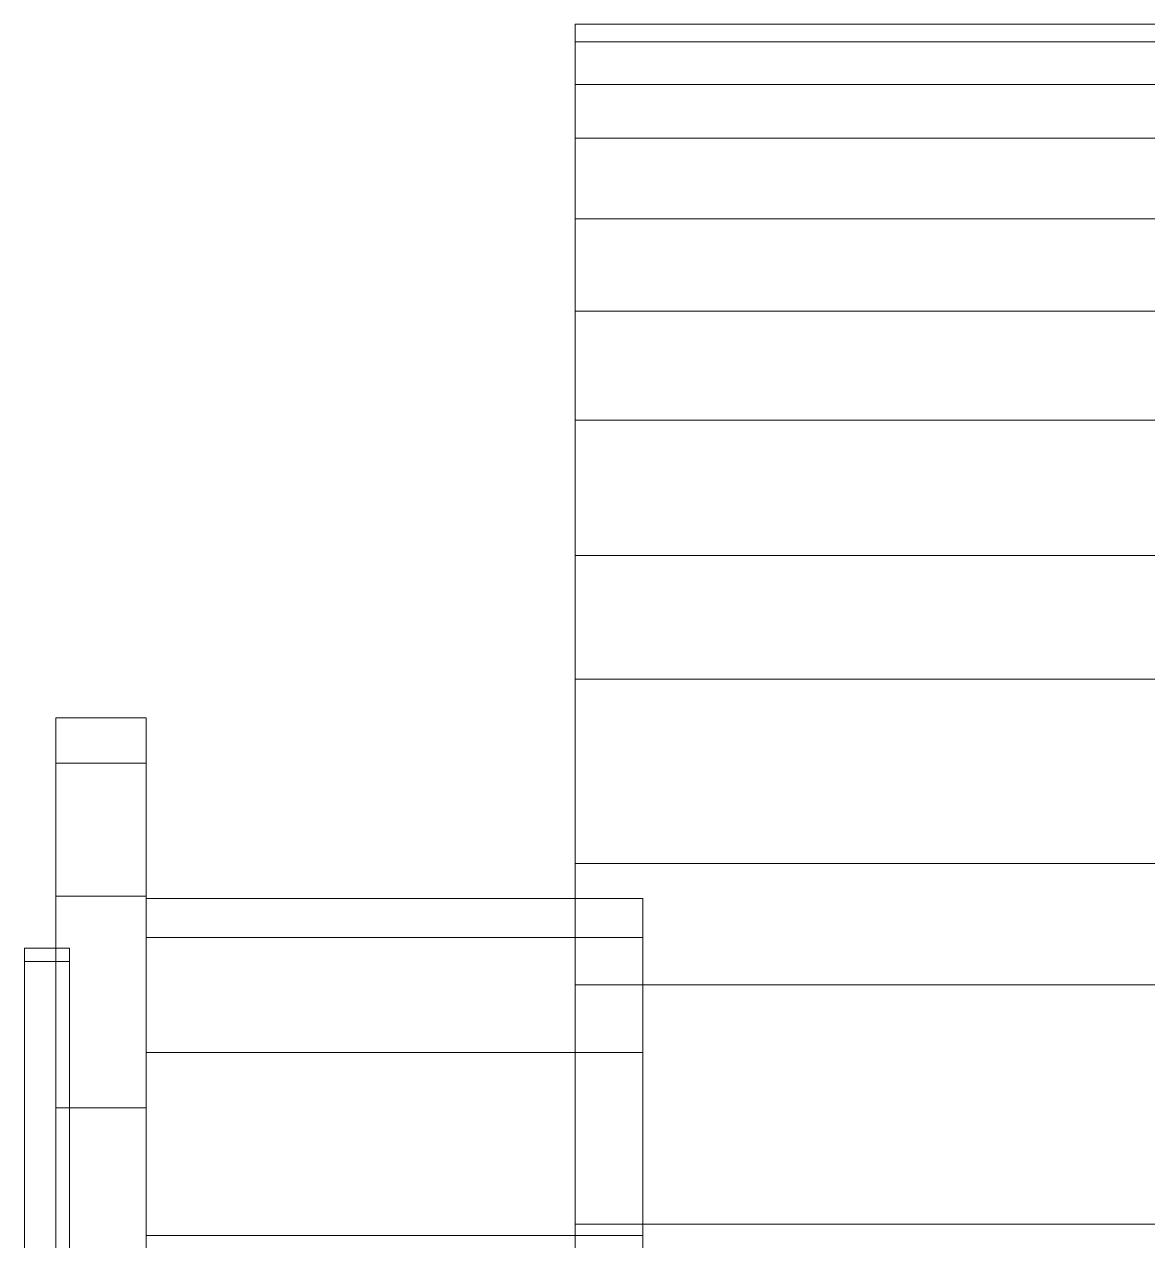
# Model space of a CAD drawing. Header units: millimetres. Extents: x -191664 to 191490, y -197311 to 10263.
# Drawn here: x -2222 to -1973.2, y -30740.8 to -30471.3 of the extents above; entities that cross this region are included whole.
import ezdxf

# ---------------------------------------------------------------- set-up
doc = ezdxf.new("R2010")
doc.units = ezdxf.units.MM
doc.layers.add('frontal_secador', color=7, linetype='Continuous', lineweight=0)

msp = doc.modelspace()

# ---------------------------------------------------------------- linework, layer by layer
at = {"layer": 'frontal_secador', "color": 251, "true_color": 0x536a64}
for p, q in [((-2100, -30475.17), (-2100, -30471.29)), ((-2100, -30471.29), (-2100, -30484.66)), ((-2100, -30471.29), (-1750, -30471.29)), ((-2100, -30496.51), (-2100, -30475.17)), ((-2100, -30475.17), (-1750, -30475.17)), ((-2100, -30484.66), (-2100, -30514.39)), ((-2100, -30484.66), (-1750, -30484.66)), ((-2100, -30534.84), (-2100, -30496.51)), ((-2100, -30496.51), (-1750, -30496.51)), ((-2100, -30514.39), (-2100, -30558.98)), ((-2100, -30514.39), (-1750, -30514.39)), ((-2100, -30589.03), (-2100, -30534.84)), ((-2100, -30534.84), (-1750, -30534.84)), ((-2100, -30558.98), (-2100, -30616.4)), ((-2100, -30558.98), (-1750, -30558.98)), ((-2100, -30657.27), (-2100, -30589.03)), ((-2100, -30589.03), (-1750, -30589.03)), ((-2100, -30616.4), (-2100, -30684.15)), ((-2100, -30616.4), (-1750, -30616.4)), ((-2100, -30737.18), (-2100, -30657.27)), ((-2100, -30657.27), (-1750, -30657.27)), ((-2100, -30684.15), (-2100, -30759.4)), ((-2100, -30684.15), (-1750, -30684.15)), ((-2100, -30825.85), (-2100, -30737.18)), ((-2100, -30737.18), (-1750, -30737.18))]:
    msp.add_line(p, q, dxfattribs=at)
at = {"layer": 'frontal_secador', "color": 129, "true_color": 0x304542}
for p, q in [((-2215, -30635.05), (-2215, -30625)), ((-2215, -30625), (-2195, -30625)), ((-2195, -30635.05), (-2195, -30625)), ((-2215, -30664.52), (-2215, -30635.05)), ((-2215, -30635.05), (-2195, -30635.05)), ((-2195, -30664.52), (-2195, -30635.05)), ((-2215, -30711.4), (-2215, -30664.52)), ((-2215, -30664.52), (-2195, -30664.52)), ((-2195, -30711.4), (-2195, -30664.52)), ((-2215, -30772.5), (-2215, -30711.4)), ((-2215, -30711.4), (-2195, -30711.4)), ((-2195, -30772.5), (-2195, -30711.4))]:
    msp.add_line(p, q, dxfattribs=at)
at = {"layer": 'frontal_secador', "color": 252, "true_color": 0x798e91}
for p, q in [((-2195, -30673.69), (-2195, -30665)), ((-2195, -30665), (-2085, -30665)), ((-2085, -30673.69), (-2085, -30665)), ((-2195, -30699.16), (-2195, -30673.69)), ((-2195, -30673.69), (-2085, -30673.69)), ((-2085, -30699.16), (-2085, -30673.69)), ((-2212, -30676.01), (-2222, -30676.01)), ((-2222, -30676.01), (-2222, -30679.01)), ((-2222, -30918.5), (-2222, -30676.01)), ((-2212, -30679.01), (-2212, -30676.01)), ((-2212, -30676.01), (-2212, -30918.5)), ((-2222, -30679.01), (-2212, -30679.01)), ((-2222, -30921.5), (-2222, -30679.01)), ((-2212, -30921.5), (-2212, -30679.01)), ((-2195, -30739.69), (-2195, -30699.16)), ((-2195, -30699.16), (-2085, -30699.16)), ((-2085, -30739.69), (-2085, -30699.16)), ((-2195, -30792.5), (-2195, -30739.69)), ((-2195, -30739.69), (-2085, -30739.69)), ((-2085, -30792.5), (-2085, -30739.69))]:
    msp.add_line(p, q, dxfattribs=at)

doc.saveas('drawing.dxf')
